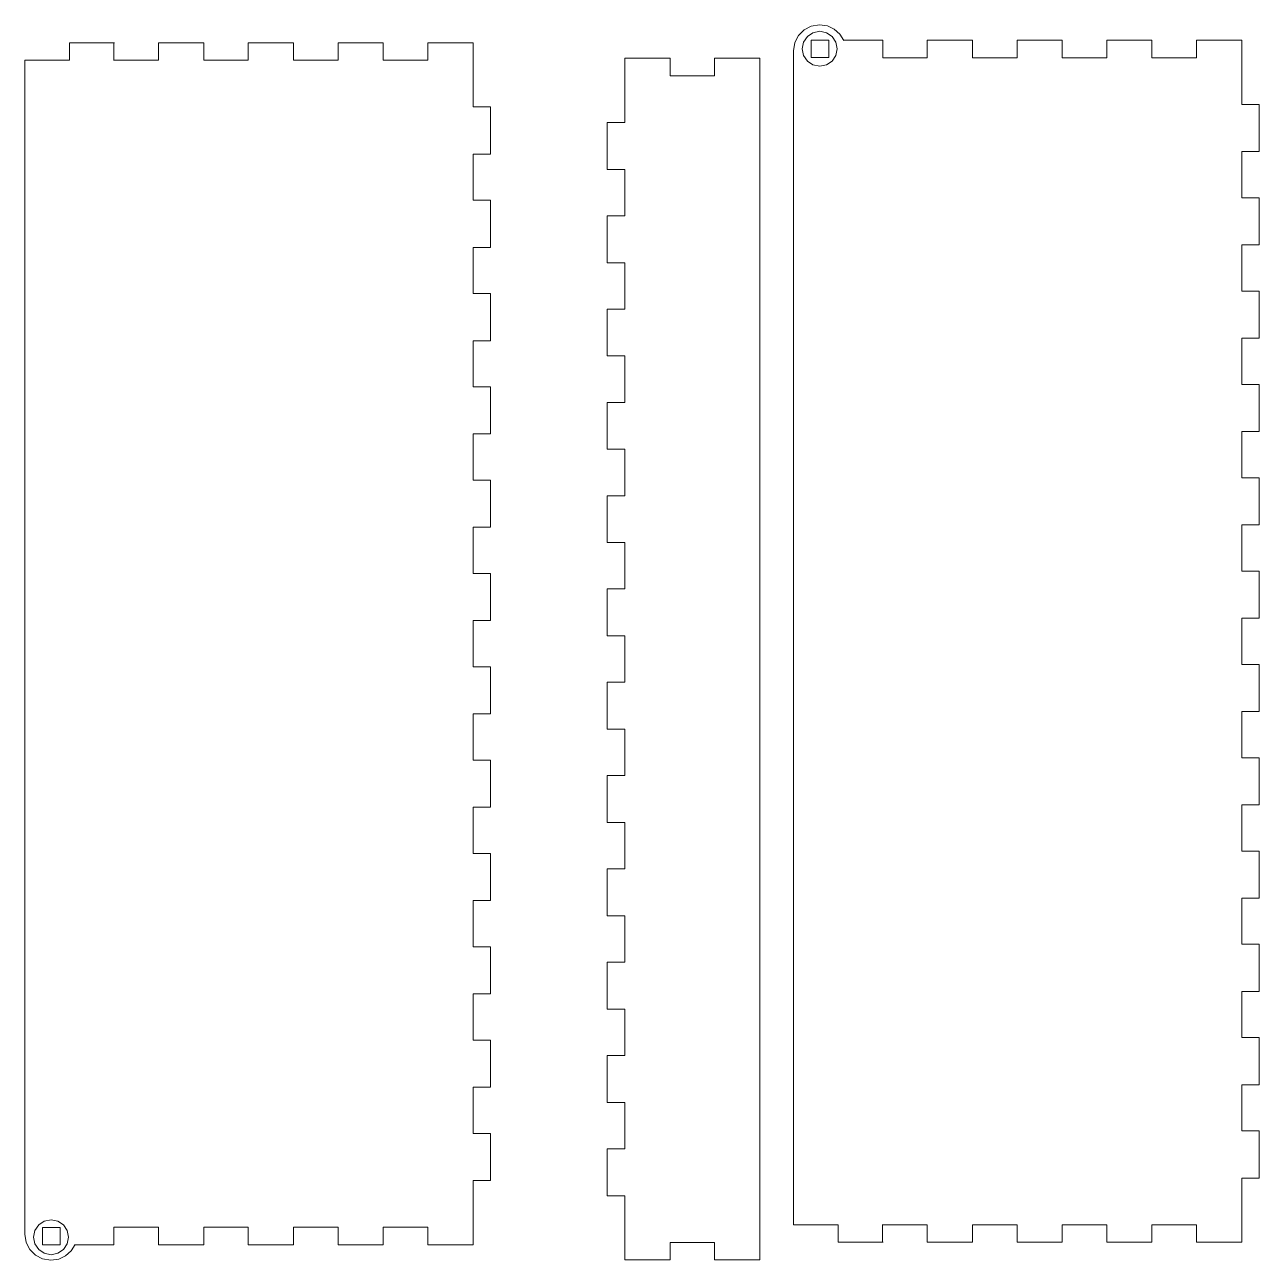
# Model space of a CAD drawing. Header units: millimetres. Extents: x -423 to 44, y -358 to 68.
# Drawn here: x -167.6 to 44, y -143.8 to 68 of the extents above; entities that cross this region are included whole.
import ezdxf

# ---------------------------------------------------------------- set-up
doc = ezdxf.new("R2010")
doc.units = ezdxf.units.MM
doc.header["$MEASUREMENT"] = 0
doc.layers.add('Capa 1', color=7, linetype='Continuous')

msp = doc.modelspace()

# ---------------------------------------------------------------- linework, layer by layer
at = {"layer": 'Capa 1', "color": 250, "lineweight": 5}
for points, knots in [([(-35.825, 63.525), (-35.825, 63.525), (-35.6, 64.95), (-35.6, 64.95), (-35.6, 64.95), (-35.6, 64.95), (-34.95, 66.175), (-34.95, 66.175), (-34.95, 66.175), (-34.95, 66.175), (-33.9999, 67.15), (-33.9999, 67.15), (-33.9999, 67.15), (-33.9999, 67.15), (-32.7749, 67.8), (-32.7749, 67.8), (-32.7749, 67.8), (-32.7749, 67.8), (-31.325, 68.025), (-31.325, 68.025), (-31.325, 68.025), (-31.325, 68.025), (-29.9999, 67.825), (-29.9999, 67.825), (-29.9999, 67.825), (-29.9999, 67.825), (-28.825, 67.275), (-28.825, 67.275), (-28.825, 67.275), (-28.825, 67.275), (-27.875, 66.425), (-27.875, 66.425), (-27.875, 66.425), (-27.875, 66.425), (-27.1749, 65.3), (-27.1749, 65.3)], [0, 0, 0, 0, 0.1, 0.1, 0.1, 0.1, 0.2, 0.2, 0.2, 0.2, 0.3, 0.3, 0.3, 0.3, 0.4, 0.4, 0.4, 0.4, 0.5, 0.5, 0.5, 0.5, 0.6, 0.6, 0.6, 0.6, 0.7, 0.7, 0.7, 0.7, 0.8, 0.8, 0.8, 0.8, 1, 1, 1, 1]), ([(-34.3, 63.9), (-34.3, 63.9), (-34.0749, 65.05), (-34.0749, 65.05), (-34.0749, 65.05), (-34.0749, 65.05), (-33.4249, 66), (-33.4249, 66), (-33.4249, 66), (-33.4249, 66), (-32.475, 66.65), (-32.475, 66.65), (-32.475, 66.65), (-32.475, 66.65), (-31.3, 66.9), (-31.3, 66.9), (-31.3, 66.9), (-31.3, 66.9), (-30.1499, 66.65), (-30.1499, 66.65), (-30.1499, 66.65), (-30.1499, 66.65), (-29.2, 66), (-29.2, 66), (-29.2, 66), (-29.2, 66), (-28.55, 65.05), (-28.55, 65.05), (-28.55, 65.05), (-28.55, 65.05), (-28.3, 63.9), (-28.3, 63.9), (-28.3, 63.9), (-28.3, 63.9), (-28.55, 62.725), (-28.55, 62.725), (-28.55, 62.725), (-28.55, 62.725), (-29.2, 61.775), (-29.2, 61.775), (-29.2, 61.775), (-29.2, 61.775), (-30.1499, 61.125), (-30.1499, 61.125), (-30.1499, 61.125), (-30.1499, 61.125), (-31.3, 60.9), (-31.3, 60.9), (-31.3, 60.9), (-31.3, 60.9), (-32.475, 61.125), (-32.475, 61.125), (-32.475, 61.125), (-32.475, 61.125), (-33.4249, 61.775), (-33.4249, 61.775), (-33.4249, 61.775), (-33.4249, 61.775), (-34.0749, 62.725), (-34.0749, 62.725), (-34.0749, 62.725), (-34.0749, 62.725), (-34.3, 63.9), (-34.3, 63.9)], [0, 0, 0, 0, 0.05882353, 0.05882353, 0.05882353, 0.05882353, 0.11764706, 0.11764706, 0.11764706, 0.11764706, 0.17647059, 0.17647059, 0.17647059, 0.17647059, 0.23529412, 0.23529412, 0.23529412, 0.23529412, 0.29411765, 0.29411765, 0.29411765, 0.29411765, 0.35294118, 0.35294118, 0.35294118, 0.35294118, 0.41176471, 0.41176471, 0.41176471, 0.41176471, 0.47058824, 0.47058824, 0.47058824, 0.47058824, 0.52941176, 0.52941176, 0.52941176, 0.52941176, 0.58823529, 0.58823529, 0.58823529, 0.58823529, 0.64705882, 0.64705882, 0.64705882, 0.64705882, 0.70588235, 0.70588235, 0.70588235, 0.70588235, 0.76470588, 0.76470588, 0.76470588, 0.76470588, 0.82352941, 0.82352941, 0.82352941, 0.82352941, 0.88235294, 0.88235294, 0.88235294, 0.88235294, 1, 1, 1, 1]), ([(-32.7749, 62.4), (-32.7749, 62.4), (-32.7749, 65.4), (-32.7749, 65.4), (-32.7749, 65.4), (-32.7749, 65.4), (-29.7749, 65.4), (-29.7749, 65.4), (-29.7749, 65.4), (-29.7749, 65.4), (-29.7749, 62.4), (-29.7749, 62.4), (-29.7749, 62.4), (-29.7749, 62.4), (-32.7749, 62.4), (-32.7749, 62.4)], [0, 0, 0, 0, 0.2, 0.2, 0.2, 0.2, 0.4, 0.4, 0.4, 0.4, 0.6, 0.6, 0.6, 0.6, 1, 1, 1, 1]), ([(-166.05, -139.875), (-166.05, -139.875), (-165.825, -141.025), (-165.825, -141.025), (-165.825, -141.025), (-165.825, -141.025), (-165.175, -141.975), (-165.175, -141.975), (-165.175, -141.975), (-165.175, -141.975), (-164.225, -142.625), (-164.225, -142.625), (-164.225, -142.625), (-164.225, -142.625), (-163.05, -142.875), (-163.05, -142.875), (-163.05, -142.875), (-163.05, -142.875), (-161.9, -142.625), (-161.9, -142.625), (-161.9, -142.625), (-161.9, -142.625), (-160.925, -141.975), (-160.925, -141.975), (-160.925, -141.975), (-160.925, -141.975), (-160.3, -141.025), (-160.3, -141.025), (-160.3, -141.025), (-160.3, -141.025), (-160.05, -139.875), (-160.05, -139.875), (-160.05, -139.875), (-160.05, -139.875), (-160.3, -138.7), (-160.3, -138.7), (-160.3, -138.7), (-160.3, -138.7), (-160.925, -137.75), (-160.925, -137.75), (-160.925, -137.75), (-160.925, -137.75), (-161.9, -137.1), (-161.9, -137.1), (-161.9, -137.1), (-161.9, -137.1), (-163.05, -136.875), (-163.05, -136.875), (-163.05, -136.875), (-163.05, -136.875), (-164.225, -137.1), (-164.225, -137.1), (-164.225, -137.1), (-164.225, -137.1), (-165.175, -137.75), (-165.175, -137.75), (-165.175, -137.75), (-165.175, -137.75), (-165.825, -138.7), (-165.825, -138.7), (-165.825, -138.7), (-165.825, -138.7), (-166.05, -139.875), (-166.05, -139.875)], [0, 0, 0, 0, 0.05882353, 0.05882353, 0.05882353, 0.05882353, 0.11764706, 0.11764706, 0.11764706, 0.11764706, 0.17647059, 0.17647059, 0.17647059, 0.17647059, 0.23529412, 0.23529412, 0.23529412, 0.23529412, 0.29411765, 0.29411765, 0.29411765, 0.29411765, 0.35294118, 0.35294118, 0.35294118, 0.35294118, 0.41176471, 0.41176471, 0.41176471, 0.41176471, 0.47058824, 0.47058824, 0.47058824, 0.47058824, 0.52941176, 0.52941176, 0.52941176, 0.52941176, 0.58823529, 0.58823529, 0.58823529, 0.58823529, 0.64705882, 0.64705882, 0.64705882, 0.64705882, 0.70588235, 0.70588235, 0.70588235, 0.70588235, 0.76470588, 0.76470588, 0.76470588, 0.76470588, 0.82352941, 0.82352941, 0.82352941, 0.82352941, 0.88235294, 0.88235294, 0.88235294, 0.88235294, 1, 1, 1, 1]), ([(-167.575, -139.325), (-167.575, -139.325), (-167.3499, -140.75), (-167.3499, -140.75), (-167.3499, -140.75), (-167.3499, -140.75), (-166.7, -141.975), (-166.7, -141.975), (-166.7, -141.975), (-166.7, -141.975), (-165.75, -142.95), (-165.75, -142.95), (-165.75, -142.95), (-165.75, -142.95), (-164.5, -143.6), (-164.5, -143.6), (-164.5, -143.6), (-164.5, -143.6), (-163.075, -143.825), (-163.075, -143.825), (-163.075, -143.825), (-163.075, -143.825), (-161.75, -143.625), (-161.75, -143.625), (-161.75, -143.625), (-161.75, -143.625), (-160.575, -143.075), (-160.575, -143.075), (-160.575, -143.075), (-160.575, -143.075), (-159.6, -142.2), (-159.6, -142.2), (-159.6, -142.2), (-159.6, -142.2), (-158.925, -141.1), (-158.925, -141.1)], [0, 0, 0, 0, 0.1, 0.1, 0.1, 0.1, 0.2, 0.2, 0.2, 0.2, 0.3, 0.3, 0.3, 0.3, 0.4, 0.4, 0.4, 0.4, 0.5, 0.5, 0.5, 0.5, 0.6, 0.6, 0.6, 0.6, 0.7, 0.7, 0.7, 0.7, 0.8, 0.8, 0.8, 0.8, 1, 1, 1, 1]), ([(-164.525, -138.2), (-164.525, -138.2), (-164.525, -141.2), (-164.525, -141.2), (-164.525, -141.2), (-164.525, -141.2), (-161.525, -141.2), (-161.525, -141.2), (-161.525, -141.2), (-161.525, -141.2), (-161.525, -138.2), (-161.525, -138.2), (-161.525, -138.2), (-161.525, -138.2), (-164.525, -138.2), (-164.525, -138.2)], [0, 0, 0, 0, 0.2, 0.2, 0.2, 0.2, 0.4, 0.4, 0.4, 0.4, 0.6, 0.6, 0.6, 0.6, 1, 1, 1, 1])]:
    msp.add_open_spline(points, degree=3, knots=knots, dxfattribs=at)
for points in [[(-159.925, 61.925), (-159.925, 61.925), (-159.925, 64.925), (-159.925, 64.925)], [(-159.925, 64.925), (-159.925, 64.925), (-152.1749, 64.925), (-152.1749, 64.925)], [(-152.3, 64.9), (-152.3, 64.9), (-152.3, 61.9), (-152.3, 61.9)], [(-144.65, 61.925), (-144.65, 61.925), (-144.65, 64.925), (-144.65, 64.925)], [(-144.65, 64.925), (-144.65, 64.925), (-136.9, 64.925), (-136.9, 64.925)], [(-136.9, 64.925), (-136.9, 64.925), (-136.9, 61.925), (-136.9, 61.925)], [(-129.25, 61.925), (-129.25, 61.925), (-129.25, 64.925), (-129.25, 64.925)], [(-129.25, 64.925), (-129.25, 64.925), (-121.5, 64.925), (-121.5, 64.925)], [(-121.5, 64.925), (-121.5, 64.925), (-121.5, 61.925), (-121.5, 61.925)], [(-113.875, 61.925), (-113.875, 61.925), (-113.875, 64.925), (-113.875, 64.925)], [(-113.875, 64.925), (-113.875, 64.925), (-106.125, 64.925), (-106.125, 64.925)], [(-106.125, 64.925), (-106.125, 64.925), (-106.125, 61.925), (-106.125, 61.925)], [(-98.475, 61.925), (-98.475, 61.925), (-98.475, 64.925), (-98.475, 64.925)], [(-98.475, 64.925), (-98.475, 64.925), (-90.725, 64.925), (-90.725, 64.925)], [(-90.725, 64.925), (-90.725, 64.925), (-90.725, 61.925), (-90.725, 61.925)], [(-20.5249, 65.35), (-20.5249, 65.35), (-27.1999, 65.35), (-27.1999, 65.35)], [(-20.5249, 62.35), (-20.5249, 62.35), (-20.5249, 65.35), (-20.5249, 65.35)], [(-5.1499, 65.35), (-5.1499, 65.35), (-12.9, 65.35), (-12.9, 65.35)], [(-12.9, 65.35), (-12.9, 65.35), (-12.9, 62.35), (-12.9, 62.35)], [(-5.1499, 62.35), (-5.1499, 62.35), (-5.1499, 65.35), (-5.1499, 65.35)], [(10.25, 65.35), (10.25, 65.35), (2.5, 65.35), (2.5, 65.35)], [(2.5, 65.35), (2.5, 65.35), (2.5, 62.35), (2.5, 62.35)], [(10.25, 62.35), (10.25, 62.35), (10.25, 65.35), (10.25, 65.35)], [(25.625, 65.35), (25.625, 65.35), (17.875, 65.35), (17.875, 65.35)], [(17.875, 65.35), (17.875, 65.35), (17.875, 62.35), (17.875, 62.35)], [(25.625, 62.35), (25.625, 62.35), (25.625, 65.35), (25.625, 65.35)], [(41.025, 65.35), (41.025, 65.35), (33.25, 65.35), (33.25, 65.35)], [(33.25, 65.35), (33.25, 65.35), (33.25, 62.35), (33.25, 62.35)], [(41.025, 62.35), (41.025, 62.35), (41.025, 65.35), (41.025, 65.35)], [(-167.5499, 61.925), (-167.5499, 61.925), (-159.925, 61.925), (-159.925, 61.925)], [(-167.5499, 61.925), (-167.5499, 61.925), (-167.5499, -139.325), (-167.5499, -139.325)], [(-152.2749, 61.925), (-152.2749, 61.925), (-144.65, 61.925), (-144.65, 61.925)], [(-136.9, 61.925), (-136.9, 61.925), (-129.25, 61.925), (-129.25, 61.925)], [(-121.5, 61.925), (-121.5, 61.925), (-113.875, 61.925), (-113.875, 61.925)], [(-106.125, 61.925), (-106.125, 61.925), (-98.475, 61.925), (-98.475, 61.925)], [(-90.725, 61.925), (-90.725, 61.925), (-90.725, 53.925), (-90.725, 53.925)], [(-56.975, 62.275), (-56.975, 62.275), (-64.7249, 62.275), (-64.7249, 62.275)], [(-64.7249, 62.275), (-64.7249, 62.275), (-64.7249, 59.275), (-64.7249, 59.275)], [(-56.975, 59.275), (-56.975, 59.275), (-56.975, 62.275), (-56.975, 62.275)], [(-41.575, 62.275), (-41.575, 62.275), (-49.3499, 62.275), (-49.3499, 62.275)], [(-49.3499, 62.275), (-49.3499, 62.275), (-49.3499, 59.275), (-49.3499, 59.275)], [(-41.575, 59.275), (-41.575, 59.275), (-41.575, 62.275), (-41.575, 62.275)], [(-35.8, -137.725), (-35.8, -137.725), (-35.8, 63.525), (-35.8, 63.525)], [(-12.9, 62.35), (-12.9, 62.35), (-20.5249, 62.35), (-20.5249, 62.35)], [(2.5, 62.35), (2.5, 62.35), (-5.1499, 62.35), (-5.1499, 62.35)], [(17.875, 62.35), (17.875, 62.35), (10.25, 62.35), (10.25, 62.35)], [(33.25, 62.35), (33.25, 62.35), (25.625, 62.35), (25.625, 62.35)], [(41.025, 54.35), (41.025, 54.35), (41.025, 62.35), (41.025, 62.35)], [(-64.7249, 59.275), (-64.7249, 59.275), (-64.7249, 51.275), (-64.7249, 51.275)], [(-49.3499, 59.275), (-49.3499, 59.275), (-56.975, 59.275), (-56.975, 59.275)], [(-41.575, -143.775), (-41.575, -143.775), (-41.575, 59.275), (-41.575, 59.275)], [(-90.725, 53.925), (-90.725, 53.925), (-87.725, 53.925), (-87.725, 53.925)], [(-87.725, 53.925), (-87.725, 53.925), (-87.725, 45.85), (-87.725, 45.85)], [(44.025, 54.35), (44.025, 54.35), (41.025, 54.35), (41.025, 54.35)], [(44.025, 46.2749), (44.025, 46.2749), (44.025, 54.35), (44.025, 54.35)], [(-64.7249, 51.275), (-64.7249, 51.275), (-67.725, 51.275), (-67.725, 51.275)], [(-67.725, 51.275), (-67.725, 51.275), (-67.725, 43.225), (-67.725, 43.225)], [(-90.725, 45.85), (-90.725, 45.85), (-90.725, 37.925), (-90.725, 37.925)], [(-87.725, 45.85), (-87.725, 45.85), (-90.725, 45.85), (-90.725, 45.85)], [(41.025, 46.2749), (41.025, 46.2749), (44.025, 46.2749), (44.025, 46.2749)], [(41.025, 38.35), (41.025, 38.35), (41.025, 46.2749), (41.025, 46.2749)], [(-67.725, 43.225), (-67.725, 43.225), (-64.7249, 43.225), (-64.7249, 43.225)], [(-64.7249, 43.225), (-64.7249, 43.225), (-64.7249, 35.275), (-64.7249, 35.275)], [(44.025, 38.35), (44.025, 38.35), (41.025, 38.35), (41.025, 38.35)], [(44.025, 30.275), (44.025, 30.275), (44.025, 38.35), (44.025, 38.35)], [(-90.725, 37.925), (-90.725, 37.925), (-87.725, 37.925), (-87.725, 37.925)], [(-87.725, 37.925), (-87.725, 37.925), (-87.725, 29.85), (-87.725, 29.85)], [(-64.7249, 35.275), (-64.7249, 35.275), (-67.725, 35.275), (-67.725, 35.275)], [(-67.725, 35.275), (-67.725, 35.275), (-67.725, 27.2249), (-67.725, 27.2249)], [(-90.725, 29.85), (-90.725, 29.85), (-90.725, 21.925), (-90.725, 21.925)], [(-87.725, 29.85), (-87.725, 29.85), (-90.725, 29.85), (-90.725, 29.85)], [(41.025, 30.275), (41.025, 30.275), (44.025, 30.275), (44.025, 30.275)], [(41.025, 22.35), (41.025, 22.35), (41.025, 30.275), (41.025, 30.275)], [(-67.725, 27.2249), (-67.725, 27.2249), (-64.7249, 27.2249), (-64.7249, 27.2249)], [(-64.7249, 27.2249), (-64.7249, 27.2249), (-64.7249, 19.275), (-64.7249, 19.275)], [(-90.725, 21.925), (-90.725, 21.925), (-87.725, 21.925), (-87.725, 21.925)], [(-87.725, 21.925), (-87.725, 21.925), (-87.725, 13.85), (-87.725, 13.85)], [(44.025, 22.35), (44.025, 22.35), (41.025, 22.35), (41.025, 22.35)], [(44.025, 14.2749), (44.025, 14.2749), (44.025, 22.35), (44.025, 22.35)], [(-64.7249, 19.275), (-64.7249, 19.275), (-67.725, 19.275), (-67.725, 19.275)], [(-67.725, 19.275), (-67.725, 19.275), (-67.725, 11.225), (-67.725, 11.225)], [(-90.725, 13.85), (-90.725, 13.85), (-90.725, 5.925), (-90.725, 5.925)], [(-87.725, 13.85), (-87.725, 13.85), (-90.725, 13.85), (-90.725, 13.85)], [(41.025, 14.2749), (41.025, 14.2749), (44.025, 14.2749), (44.025, 14.2749)], [(41.025, 6.35), (41.025, 6.35), (41.025, 14.2749), (41.025, 14.2749)], [(-67.725, 11.225), (-67.725, 11.225), (-64.7249, 11.225), (-64.7249, 11.225)], [(-64.7249, 11.225), (-64.7249, 11.225), (-64.7249, 3.275), (-64.7249, 3.275)], [(-90.725, 5.925), (-90.725, 5.925), (-87.725, 5.925), (-87.725, 5.925)], [(-87.725, 5.925), (-87.725, 5.925), (-87.725, -2.1499), (-87.725, -2.1499)], [(44.025, 6.35), (44.025, 6.35), (41.025, 6.35), (41.025, 6.35)], [(44.025, -1.7249), (44.025, -1.7249), (44.025, 6.35), (44.025, 6.35)], [(-64.7249, 3.275), (-64.7249, 3.275), (-67.725, 3.275), (-67.725, 3.275)], [(-67.725, 3.275), (-67.725, 3.275), (-67.725, -4.775), (-67.725, -4.775)], [(41.025, -1.7249), (41.025, -1.7249), (44.025, -1.7249), (44.025, -1.7249)], [(41.025, -9.6499), (41.025, -9.6499), (41.025, -1.7249), (41.025, -1.7249)], [(-90.725, -2.1499), (-90.725, -2.1499), (-90.725, -10.075), (-90.725, -10.075)], [(-87.725, -2.1499), (-87.725, -2.1499), (-90.725, -2.1499), (-90.725, -2.1499)], [(-67.725, -4.775), (-67.725, -4.775), (-64.7249, -4.775), (-64.7249, -4.775)], [(-64.7249, -4.775), (-64.7249, -4.775), (-64.7249, -12.7249), (-64.7249, -12.7249)], [(-90.725, -10.075), (-90.725, -10.075), (-87.725, -10.075), (-87.725, -10.075)], [(-87.725, -10.075), (-87.725, -10.075), (-87.725, -18.1499), (-87.725, -18.1499)], [(44.025, -9.6499), (44.025, -9.6499), (41.025, -9.6499), (41.025, -9.6499)], [(44.025, -17.725), (44.025, -17.725), (44.025, -9.6499), (44.025, -9.6499)], [(-64.7249, -12.7249), (-64.7249, -12.7249), (-67.725, -12.7249), (-67.725, -12.7249)], [(-67.725, -12.7249), (-67.725, -12.7249), (-67.725, -20.7749), (-67.725, -20.7749)], [(-90.725, -18.1499), (-90.725, -18.1499), (-90.725, -26.0749), (-90.725, -26.0749)], [(-87.725, -18.1499), (-87.725, -18.1499), (-90.725, -18.1499), (-90.725, -18.1499)], [(41.025, -17.725), (41.025, -17.725), (44.025, -17.725), (44.025, -17.725)], [(41.025, -25.65), (41.025, -25.65), (41.025, -17.725), (41.025, -17.725)], [(-67.725, -20.7749), (-67.725, -20.7749), (-64.7249, -20.7749), (-64.7249, -20.7749)], [(-64.7249, -20.7749), (-64.7249, -20.7749), (-64.7249, -28.725), (-64.7249, -28.725)], [(-90.725, -26.0749), (-90.725, -26.0749), (-87.725, -26.0749), (-87.725, -26.0749)], [(-87.725, -26.0749), (-87.725, -26.0749), (-87.725, -34.1499), (-87.725, -34.1499)], [(44.025, -25.65), (44.025, -25.65), (41.025, -25.65), (41.025, -25.65)], [(44.025, -33.7249), (44.025, -33.7249), (44.025, -25.65), (44.025, -25.65)], [(-64.7249, -28.725), (-64.7249, -28.725), (-67.725, -28.725), (-67.725, -28.725)], [(-67.725, -28.725), (-67.725, -28.725), (-67.725, -36.7749), (-67.725, -36.7749)], [(41.025, -33.7249), (41.025, -33.7249), (44.025, -33.7249), (44.025, -33.7249)], [(41.025, -41.65), (41.025, -41.65), (41.025, -33.7249), (41.025, -33.7249)], [(-90.725, -34.1499), (-90.725, -34.1499), (-90.725, -42.075), (-90.725, -42.075)], [(-87.725, -34.1499), (-87.725, -34.1499), (-90.725, -34.1499), (-90.725, -34.1499)], [(-67.725, -36.7749), (-67.725, -36.7749), (-64.7249, -36.7749), (-64.7249, -36.7749)], [(-64.7249, -36.7749), (-64.7249, -36.7749), (-64.7249, -44.725), (-64.7249, -44.725)], [(-90.725, -42.075), (-90.725, -42.075), (-87.725, -42.075), (-87.725, -42.075)], [(-87.725, -42.075), (-87.725, -42.075), (-87.725, -50.15), (-87.725, -50.15)], [(44.025, -41.65), (44.025, -41.65), (41.025, -41.65), (41.025, -41.65)], [(44.025, -49.7249), (44.025, -49.7249), (44.025, -41.65), (44.025, -41.65)], [(-64.7249, -44.725), (-64.7249, -44.725), (-67.725, -44.725), (-67.725, -44.725)], [(-67.725, -44.725), (-67.725, -44.725), (-67.725, -52.775), (-67.725, -52.775)], [(-90.725, -50.15), (-90.725, -50.15), (-90.725, -58.075), (-90.725, -58.075)], [(-87.725, -50.15), (-87.725, -50.15), (-90.725, -50.15), (-90.725, -50.15)], [(41.025, -49.7249), (41.025, -49.7249), (44.025, -49.7249), (44.025, -49.7249)], [(41.025, -57.65), (41.025, -57.65), (41.025, -49.7249), (41.025, -49.7249)], [(-67.725, -52.775), (-67.725, -52.775), (-64.7249, -52.775), (-64.7249, -52.775)], [(-64.7249, -52.775), (-64.7249, -52.775), (-64.7249, -60.725), (-64.7249, -60.725)], [(-90.725, -58.075), (-90.725, -58.075), (-87.725, -58.075), (-87.725, -58.075)], [(-87.725, -58.075), (-87.725, -58.075), (-87.725, -66.15), (-87.725, -66.15)], [(44.025, -57.65), (44.025, -57.65), (41.025, -57.65), (41.025, -57.65)], [(44.025, -65.725), (44.025, -65.725), (44.025, -57.65), (44.025, -57.65)], [(-64.7249, -60.725), (-64.7249, -60.725), (-67.725, -60.725), (-67.725, -60.725)], [(-67.725, -60.725), (-67.725, -60.725), (-67.725, -68.775), (-67.725, -68.775)], [(-90.725, -66.15), (-90.725, -66.15), (-90.725, -74.075), (-90.725, -74.075)], [(-87.725, -66.15), (-87.725, -66.15), (-90.725, -66.15), (-90.725, -66.15)], [(41.025, -65.725), (41.025, -65.725), (44.025, -65.725), (44.025, -65.725)], [(41.025, -73.65), (41.025, -73.65), (41.025, -65.725), (41.025, -65.725)], [(-67.725, -68.775), (-67.725, -68.775), (-64.7249, -68.775), (-64.7249, -68.775)], [(-64.7249, -68.775), (-64.7249, -68.775), (-64.7249, -76.725), (-64.7249, -76.725)], [(-90.725, -74.075), (-90.725, -74.075), (-87.725, -74.075), (-87.725, -74.075)], [(-87.725, -74.075), (-87.725, -74.075), (-87.725, -82.15), (-87.725, -82.15)], [(44.025, -73.65), (44.025, -73.65), (41.025, -73.65), (41.025, -73.65)], [(44.025, -81.725), (44.025, -81.725), (44.025, -73.65), (44.025, -73.65)], [(-64.7249, -76.725), (-64.7249, -76.725), (-67.725, -76.725), (-67.725, -76.725)], [(-67.725, -76.725), (-67.725, -76.725), (-67.725, -84.775), (-67.725, -84.775)], [(-90.725, -82.15), (-90.725, -82.15), (-90.725, -90.0749), (-90.725, -90.0749)], [(-87.725, -82.15), (-87.725, -82.15), (-90.725, -82.15), (-90.725, -82.15)], [(41.025, -81.725), (41.025, -81.725), (44.025, -81.725), (44.025, -81.725)], [(41.025, -89.65), (41.025, -89.65), (41.025, -81.725), (41.025, -81.725)], [(-67.725, -84.775), (-67.725, -84.775), (-64.7249, -84.775), (-64.7249, -84.775)], [(-64.7249, -84.775), (-64.7249, -84.775), (-64.7249, -92.725), (-64.7249, -92.725)], [(-90.725, -90.0749), (-90.725, -90.0749), (-87.725, -90.0749), (-87.725, -90.0749)], [(-87.725, -90.0749), (-87.725, -90.0749), (-87.725, -98.15), (-87.725, -98.15)], [(44.025, -89.65), (44.025, -89.65), (41.025, -89.65), (41.025, -89.65)], [(44.025, -97.725), (44.025, -97.725), (44.025, -89.65), (44.025, -89.65)], [(-64.7249, -92.725), (-64.7249, -92.725), (-67.725, -92.725), (-67.725, -92.725)], [(-67.725, -92.725), (-67.725, -92.725), (-67.725, -100.775), (-67.725, -100.775)], [(-90.725, -98.15), (-90.725, -98.15), (-90.725, -106.075), (-90.725, -106.075)], [(-87.725, -98.15), (-87.725, -98.15), (-90.725, -98.15), (-90.725, -98.15)], [(41.025, -97.725), (41.025, -97.725), (44.025, -97.725), (44.025, -97.725)], [(41.025, -105.65), (41.025, -105.65), (41.025, -97.725), (41.025, -97.725)], [(-67.725, -100.775), (-67.725, -100.775), (-64.7249, -100.775), (-64.7249, -100.775)], [(-64.7249, -100.775), (-64.7249, -100.775), (-64.7249, -108.725), (-64.7249, -108.725)], [(44.025, -105.65), (44.025, -105.65), (41.025, -105.65), (41.025, -105.65)], [(44.025, -113.725), (44.025, -113.725), (44.025, -105.65), (44.025, -105.65)], [(-90.725, -106.075), (-90.725, -106.075), (-87.725, -106.075), (-87.725, -106.075)], [(-87.725, -106.075), (-87.725, -106.075), (-87.725, -114.15), (-87.725, -114.15)], [(-64.7249, -108.725), (-64.7249, -108.725), (-67.725, -108.725), (-67.725, -108.725)], [(-67.725, -108.725), (-67.725, -108.725), (-67.725, -116.775), (-67.725, -116.775)], [(-90.725, -114.15), (-90.725, -114.15), (-90.725, -122.075), (-90.725, -122.075)], [(-87.725, -114.15), (-87.725, -114.15), (-90.725, -114.15), (-90.725, -114.15)], [(41.025, -113.725), (41.025, -113.725), (44.025, -113.725), (44.025, -113.725)], [(41.025, -121.65), (41.025, -121.65), (41.025, -113.725), (41.025, -113.725)], [(-67.725, -116.775), (-67.725, -116.775), (-64.7249, -116.775), (-64.7249, -116.775)], [(-64.7249, -116.775), (-64.7249, -116.775), (-64.7249, -124.725), (-64.7249, -124.725)], [(-90.725, -122.075), (-90.725, -122.075), (-87.725, -122.075), (-87.725, -122.075)], [(-87.725, -122.075), (-87.725, -122.075), (-87.725, -130.15), (-87.725, -130.15)], [(44.025, -121.65), (44.025, -121.65), (41.025, -121.65), (41.025, -121.65)], [(44.025, -129.725), (44.025, -129.725), (44.025, -121.65), (44.025, -121.65)], [(-64.7249, -124.725), (-64.7249, -124.725), (-67.725, -124.725), (-67.725, -124.725)], [(-67.725, -124.725), (-67.725, -124.725), (-67.725, -132.775), (-67.725, -132.775)], [(-90.725, -130.15), (-90.725, -130.15), (-90.725, -138.15), (-90.725, -138.15)], [(-87.725, -130.15), (-87.725, -130.15), (-90.725, -130.15), (-90.725, -130.15)], [(41.025, -129.725), (41.025, -129.725), (44.025, -129.725), (44.025, -129.725)], [(41.025, -137.725), (41.025, -137.725), (41.025, -129.725), (41.025, -129.725)], [(-67.725, -132.775), (-67.725, -132.775), (-64.7249, -132.775), (-64.7249, -132.775)], [(-64.7249, -140.775), (-64.7249, -140.775), (-64.7249, -132.775), (-64.7249, -132.775)], [(-20.5499, -140.7), (-20.5499, -140.7), (-20.5499, -137.7), (-20.5499, -137.7)], [(-152.2749, -138.15), (-152.2749, -138.15), (-152.2749, -141.15), (-152.2749, -141.15)], [(-144.65, -138.15), (-144.65, -138.15), (-152.2749, -138.15), (-152.2749, -138.15)], [(-144.65, -141.15), (-144.65, -141.15), (-144.65, -138.15), (-144.65, -138.15)], [(-136.9, -138.15), (-136.9, -138.15), (-136.9, -141.15), (-136.9, -141.15)], [(-129.25, -138.15), (-129.25, -138.15), (-136.9, -138.15), (-136.9, -138.15)], [(-129.25, -141.15), (-129.25, -141.15), (-129.25, -138.15), (-129.25, -138.15)], [(-121.5, -138.15), (-121.5, -138.15), (-121.5, -141.15), (-121.5, -141.15)], [(-113.875, -138.15), (-113.875, -138.15), (-121.5, -138.15), (-121.5, -138.15)], [(-113.875, -141.15), (-113.875, -141.15), (-113.875, -138.15), (-113.875, -138.15)], [(-106.125, -138.15), (-106.125, -138.15), (-106.125, -141.15), (-106.125, -141.15)], [(-98.475, -138.15), (-98.475, -138.15), (-106.125, -138.15), (-106.125, -138.15)], [(-98.475, -141.15), (-98.475, -141.15), (-98.475, -138.15), (-98.475, -138.15)], [(-90.725, -138.15), (-90.725, -138.15), (-90.725, -141.15), (-90.725, -141.15)], [(-35.8, -137.725), (-35.8, -137.725), (-28.175, -137.725), (-28.175, -137.725)], [(-28.175, -137.725), (-28.175, -137.725), (-28.175, -140.725), (-28.175, -140.725)], [(-20.5249, -137.725), (-20.5249, -137.725), (-12.9, -137.725), (-12.9, -137.725)], [(-12.9, -137.725), (-12.9, -137.725), (-12.9, -140.725), (-12.9, -140.725)], [(-5.1499, -137.725), (-5.1499, -137.725), (2.5, -137.725), (2.5, -137.725)], [(-5.1499, -140.725), (-5.1499, -140.725), (-5.1499, -137.725), (-5.1499, -137.725)], [(2.5, -137.725), (2.5, -137.725), (2.5, -140.725), (2.5, -140.725)], [(10.25, -137.725), (10.25, -137.725), (17.875, -137.725), (17.875, -137.725)], [(10.25, -140.725), (10.25, -140.725), (10.25, -137.725), (10.25, -137.725)], [(17.875, -137.725), (17.875, -137.725), (17.875, -140.725), (17.875, -140.725)], [(25.625, -137.725), (25.625, -137.725), (33.25, -137.725), (33.25, -137.725)], [(25.625, -140.725), (25.625, -140.725), (25.625, -137.725), (25.625, -137.725)], [(33.25, -137.725), (33.25, -137.725), (33.25, -140.725), (33.25, -140.725)], [(41.025, -140.725), (41.025, -140.725), (41.025, -137.725), (41.025, -137.725)], [(-152.2749, -141.15), (-152.2749, -141.15), (-158.95, -141.15), (-158.95, -141.15)], [(-136.9, -141.15), (-136.9, -141.15), (-144.65, -141.15), (-144.65, -141.15)], [(-121.5, -141.15), (-121.5, -141.15), (-129.25, -141.15), (-129.25, -141.15)], [(-106.125, -141.15), (-106.125, -141.15), (-113.875, -141.15), (-113.875, -141.15)], [(-90.725, -141.15), (-90.725, -141.15), (-98.475, -141.15), (-98.475, -141.15)], [(-64.7249, -143.775), (-64.7249, -143.775), (-64.7249, -140.775), (-64.7249, -140.775)], [(-56.975, -140.775), (-56.975, -140.775), (-49.3499, -140.775), (-49.3499, -140.775)], [(-56.975, -143.775), (-56.975, -143.775), (-56.975, -140.775), (-56.975, -140.775)], [(-49.3499, -140.775), (-49.3499, -140.775), (-49.3499, -143.775), (-49.3499, -143.775)], [(-28.175, -140.725), (-28.175, -140.725), (-20.4249, -140.725), (-20.4249, -140.725)], [(-12.9, -140.725), (-12.9, -140.725), (-5.1499, -140.725), (-5.1499, -140.725)], [(2.5, -140.725), (2.5, -140.725), (10.25, -140.725), (10.25, -140.725)], [(17.875, -140.725), (17.875, -140.725), (25.625, -140.725), (25.625, -140.725)], [(33.25, -140.725), (33.25, -140.725), (41.025, -140.725), (41.025, -140.725)], [(-64.7249, -143.775), (-64.7249, -143.775), (-56.975, -143.775), (-56.975, -143.775)], [(-49.3499, -143.775), (-49.3499, -143.775), (-41.575, -143.775), (-41.575, -143.775)]]:
    msp.add_open_spline(points, degree=3, dxfattribs=at)

doc.saveas('drawing.dxf')
